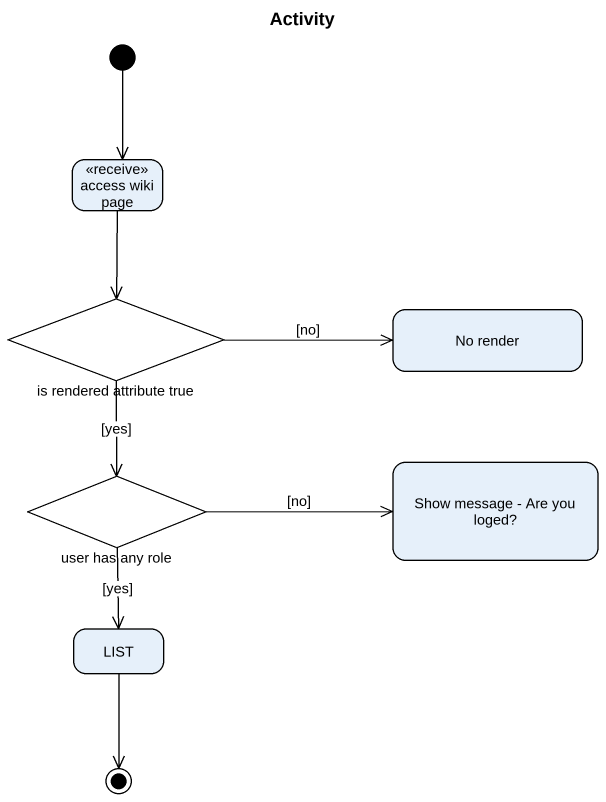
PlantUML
@startuml
title Activity
hide empty description
state "access wiki page" as access_wiki_page <<receive>>
state "is rendered attribute true" as is_rendered_attribute_true <<choice>>
state "No render" as No_render
state "Show message - Are you loged?" as Show_message_Are_you_loged
state "user has any role" as user_has_any_role <<choice>>
state LIST
[*] --> access_wiki_page
access_wiki_page --> is_rendered_attribute_true
is_rendered_attribute_true -right-> No_render : [no]
is_rendered_attribute_true --> user_has_any_role : [yes]
user_has_any_role -right-> Show_message_Are_you_loged : [no]
user_has_any_role --> LIST : [yes]
LIST --> [*]
@enduml
